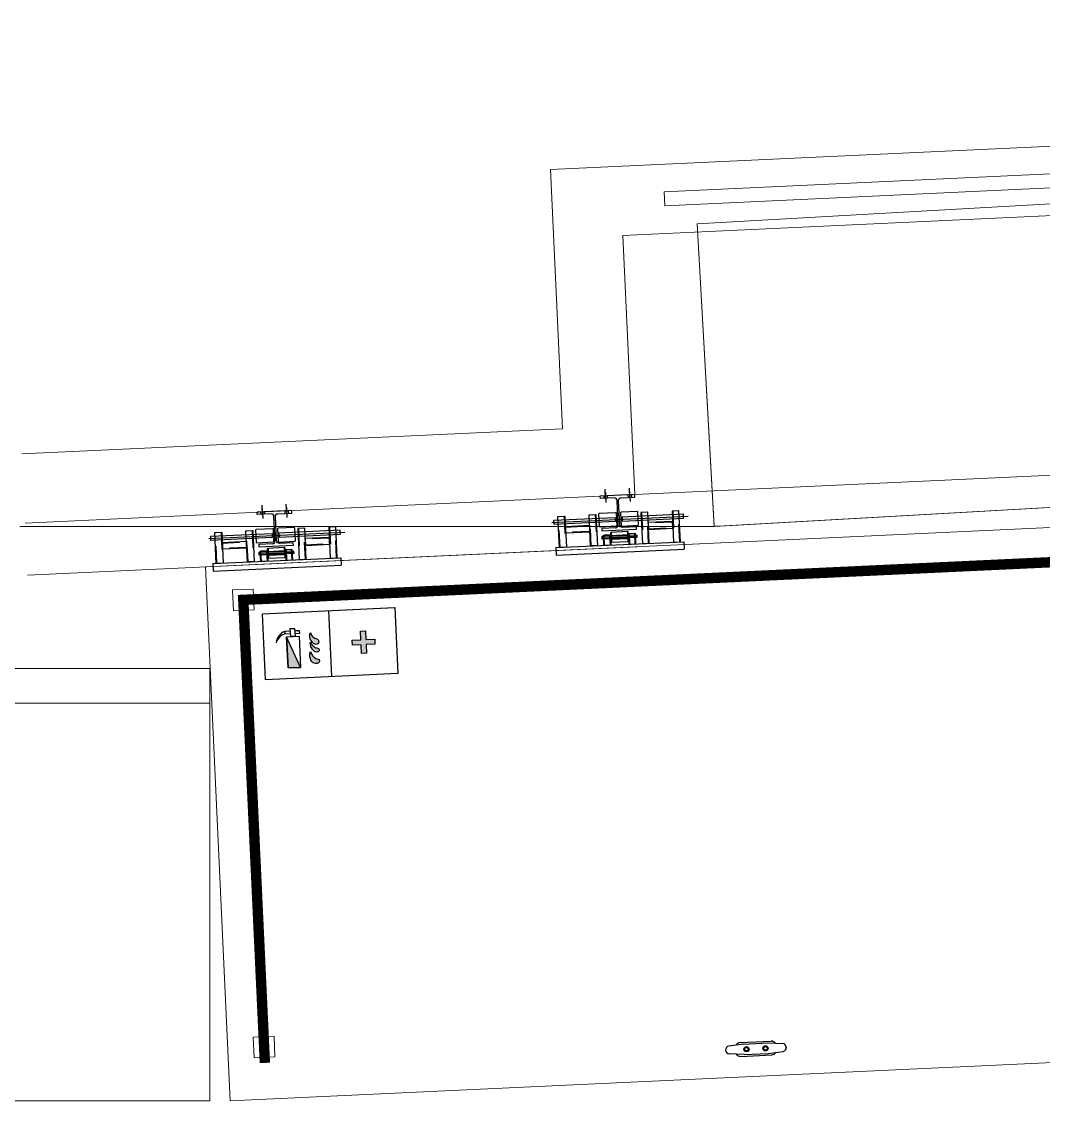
# Model space of a CAD drawing. Extents: x 526875 to 527530, y 3493038 to 3493574.
# Drawn here: x 527117.56 to 527123.47, y 3493327.17 to 3493333.44 of the extents above; entities that cross this region are included whole.
import ezdxf

# ---------------------------------------------------------------- set-up
doc = ezdxf.new("R2010")
doc.units = 0
doc.header["$LTSCALE"] = 2
doc.linetypes.add('HIDDEN', pattern=[0.375, 0.25, -0.125])
doc.layers.get('0').update_dxf_attribs({"linetype": 'CONTINUOUS'})
for name, color, linetype in [('DMTZ', 7, 'CONTINUOUS'), ('DOTE', 1, 'CONTINUOUS'), ('L-WATER水景', 5, 'CONTINUOUS'), ('W- bollard系船栓', 4, 'CONTINUOUS'), ('W-_ANTICOLLISION防撞措施', 6, 'CONTINUOUS'), ('W-_BOLLARD系船栓', 4, 'CONTINUOUS'), ('W-PLASTIC_RAILINGS塑木栏杆', 6, 'CONTINUOUS'), ('W-REVETMENT驳岸', 2, 'CONTINUOUS'), ('灭火急救箱', 1, 'CONTINUOUS'), ('系船栓', 132, 'CONTINUOUS'), ('钢', 172, 'CONTINUOUS')]:
    doc.layers.add(name, color=color, linetype=linetype)
doc.layers.add('线状居民地及垣栅辅助层', color=7, linetype='CONTINUOUS', lineweight=30)
doc.linetypes.add('10422', pattern='A,2,[150,AAA.SHX,S=1,R=0,X=0,Y=1],2,[177,AAA.SHX,S=1,R=0,X=0,Y=0.8],1e-09', length=4)

# ---------------------------------------------------------------- blocks, each defined once
blk = doc.blocks.new('$matou$00000053')
at = {"layer": '系船栓'}
for p, q in [((-90, 40, 0), (90, 40, 0)), ((-70, 30, 0), (70, 30, 0)), ((-70, -30, 0), (-156, -22.7, 0)), ((-90, -40, 0), (90, -40, 0)), ((-70, -30, 0), (70, -30, 0)), ((70, -30, 0), (156, -22.7, 0))]:
    blk.add_line(p, q, dxfattribs=at)
at = {"layer": '系船栓', "elevation": 0}
for points in [[(-70, 30), (-156, 22.7)], [(70, 30), (156, 22.7)], [(175.5, 3.2), (175.5, -3.2)]]:
    blk.add_lwpolyline(points, dxfattribs=at)
at = {"layer": '系船栓'}
for centre, radius in [((-55, 0, 0), 15), ((-55, 0, 0), 10), ((55, 0, 0), 15), ((55, 0, 0), 10)]:
    blk.add_circle(centre, radius, dxfattribs=at)
for centre, radius, start, end in [((-152.4, 0, 0), 23, 98.95103, 261.04897), ((-84.5, 0, 0), 40.4, 97.81349, 139.58591), ((84.5, 0, 0), 40.4, 40.41409, 82.18651), ((152.4, 0, 0), 23, 278.95103, 81.04897), ((-84.5, 0, 0), 40.4, 220.41409, 262.18651), ((84.5, 0, 0), 40.4, 277.81349, 319.58591)]:
    blk.add_arc(centre, radius, start, end, dxfattribs=at)
blk = doc.blocks.new('*U26')
at = {"layer": 'W- bollard系船栓', "xscale": 0.001, "yscale": 0.001, "zscale": 0.001}
blk.add_blockref('$matou$00000053', (0, 0), dxfattribs=at)
blk = doc.blocks.new('*U25')
at = {"layer": 'W- bollard系船栓', "color": 0, "linetype": 'ByBlock', "lineweight": -2}
blk.add_blockref('*U26', (0, 0), dxfattribs=at)
blk = doc.blocks.new('$matou$00000031')
h = blk.add_hatch(color=1)
h.dxf.hatch_style = 1
edge = h.paths.add_edge_path()
edge.add_arc((-51.7, 126.7), 107.9, 196.29651, 205.0439)
edge.add_arc((-63.5, 121.2), 94.8, 205.0439, 214.37845)
edge.add_arc((-98.5, 97.2), 52.4, 214.37845, 254.56921)
edge.add_arc((-119.9, 19.8), 27.9, 18.37008, 74.56921, ccw=False)
edge.add_arc((-122.3, 19), 30.5, -13.95709, 18.37008, ccw=False)
edge.add_arc((-108, 15.4), 15.7, 300.45082, 346.04291, ccw=False)
edge.add_arc((-111.4, 21.2), 22.4, 267.37078, 300.45082, ccw=False)
edge.add_arc((-110.9, 30.8), 32, 239.8196, 267.37078, ccw=False)
edge.add_arc((-95.5, 57.3), 62.7, 222.4174, 239.8196, ccw=False)
edge.add_arc((-91.9, 60.6), 67.5, 205.65164, 222.4174, ccw=False)
edge.add_arc((-67.8, 72.1), 94.3, 195.80573, 205.65164, ccw=False)
edge.add_arc((-44.4, 78.8), 118.6, 187.03004, 195.80573, ccw=False)
edge.add_arc((-120.7, 69.4), 41.8, 167.90846, 187.03004, ccw=False)
edge.add_arc((-82, 61.1), 81.4, 154.23716, 167.90846, ccw=False)
edge = h.paths.add_edge_path()
edge.add_arc((-46.9, 63.2), 119.5, 200.75454, 208.53706)
edge.add_arc((-101.5, 33.5), 57.4, 208.53706, 219.77559)
edge.add_arc((2.3, 119.9), 192.5, 219.77559, 225.01734)
edge.add_arc((-59.3, 58.3), 105.3, 225.01734, 232.10631)
edge.add_arc((-109.4, -6.1), 23.7, 232.10631, 271.10943)
edge.add_arc((-108.6, -46.6), 16.8, 44.35188, 91.10943, ccw=False)
edge.add_arc((-110.4, -48.3), 19.2, 22.63254, 44.35188, ccw=False)
edge.add_arc((-106.5, -46.7), 15.1, -1.94353, 22.63254, ccw=False)
edge.add_arc((-101.7, -46.9), 10.2, 330.80573, 358.05647, ccw=False)
edge.add_arc((-114.5, -39.7), 24.9, 313.44338, 330.80573, ccw=False)
edge.add_arc((-110, -44.4), 18.4, 267.37078, 313.44338, ccw=False)
edge.add_arc((-109.2, -27.5), 35.4, 234.56334, 267.37078, ccw=False)
edge.add_arc((-109, -27.2), 35.7, 222.29325, 234.56334, ccw=False)
edge.add_arc((-27.7, 46.8), 145.7, 216.22803, 222.29325, ccw=False)
edge.add_arc((-85.7, 4.3), 73.8, 192.63666, 216.22803, ccw=False)
edge.add_arc((-73, 7.1), 86.8, 170.91278, 192.63666, ccw=False)
edge = h.paths.add_edge_path()
edge.add_arc((-46, -21.3), 120.9, 196.11939, 209.7614)
edge.add_arc((-50.2, -23.6), 116.1, 209.7614, 223.68479)
edge.add_arc((-95.5, -66.9), 53.4, 223.68479, 259.61613)
edge.add_arc((-107.7, -133.5), 14.3, 6.32607, 79.61613, ccw=False)
edge.add_arc((-112.1, -134), 18.6, -17.89376, 6.32607, ccw=False)
edge.add_arc((-111.1, -134.3), 17.6, 317.15115, 342.10624, ccw=False)
edge.add_arc((-113.5, -132.1), 20.8, 291.88934, 317.15115, ccw=False)
edge.add_arc((-120.7, -114.1), 40.2, 273.77874, 291.88934, ccw=False)
edge.add_arc((-120.7, -114.4), 40, 248.91252, 273.77874, ccw=False)
edge.add_arc((-119.7, -112), 42.5, 224.81745, 248.91252, ccw=False)
edge.add_arc((-124.7, -116.9), 35.5, 208.29349, 224.81745, ccw=False)
edge.add_arc((-16.8, -58.8), 158.1, 200.4817, 208.29349, ccw=False)
edge.add_arc((-98.7, -89.4), 70.6, 177.37078, 200.4817, ccw=False)
edge.add_arc((-78.1, -90.4), 91.3, 157.07829, 177.37078, ccw=False)
h = blk.add_hatch(color=1)
h.dxf.hatch_style = 1
h.paths.add_polyline_path([(248.2, 20), (248.2, 90), (288.2, 90), (288.2, 20), (358.2, 20), (358.2, -20), (288.2, -20), (288.2, -90), (248.2, -90), (248.2, -20), (178.2, -20), (178.2, 20)])
h = blk.add_hatch(color=1)
h.dxf.hatch_style = 1
h.paths.add_polyline_path([(-347.2, 70.9), (-347.2, -179.1), (-247.2, -179.1)])
for p, q in [((-531.6, 265.2, 0), (528.9, 265.2, 0)), ((-1.4, 265.2, 0), (-1.4, -265.2, 0))]:
    blk.add_line(p, q)
at = {"elevation": 0}
blk.add_lwpolyline([(-531.6, 265.2), (531.6, 265.2), (531.6, -265.2), (-531.6, -265.2)], close=True, dxfattribs=at)
at = {"color": 1, "elevation": 0}
for points in [[(-314.7, 115), (-360.9, 115), (-360.9, 95), (-314.7, 95)], [(-279.7, 95), (-240.9, 95), (-240.9, 115), (-279.7, 115)], [(-347.2, 70.9), (-347.2, -179.1), (-247.2, -179.1), (-347.2, 70.9)], [(-162.2, -54.8), (-162.2, -54.8)]]:
    blk.add_lwpolyline(points, dxfattribs=at)
for points in [[(-314.7, 135.9), (-279.7, 135.9), (-279.7, 70.9), (-314.7, 70.9)], [(248.2, 20), (248.2, 90), (288.2, 90), (288.2, 20), (358.2, 20), (358.2, -20), (288.2, -20), (288.2, -90), (248.2, -90), (248.2, -20), (178.2, -20), (178.2, 20)], [(-347.2, 70.9), (-247.2, 70.9), (-247.2, -179.1), (-347.2, -179.1)]]:
    blk.add_lwpolyline(points, close=True, dxfattribs=at)
for points in [[(-155.2, 96.4, 0.038186), (-149.4, 81, 0.040752), (-141.8, 67.6, 0.177185), (-112.4, 46.7, -0.250251), (-93.4, 28.6, -0.141997), (-92.7, 11.6, -0.201599), (-100, 1.9, -0.14535), (-112.4, -1.2, -0.120797), (-127, 3.1, -0.076078), (-141.8, 15, -0.073285), (-152.8, 31.3, -0.042987), (-158.5, 46.5, -0.03831), (-162.1, 64.2, -0.083628), (-161.5, 78.1, -0.059723), (-155.2, 96.4)], [(-158.7, 20.8, 0.033971), (-151.9, 6.1, 0.049077), (-145.6, -3.2, 0.022875), (-133.7, -16.2, 0.030941), (-124, -24.8, 0.171845), (-108.9, -29.8, -0.206897), (-96.6, -34.9, -0.095053), (-92.6, -40.9, -0.107646), (-91.5, -47.2, -0.119467), (-92.7, -51.9, -0.075903), (-97.4, -57.8, -0.203782), (-110.9, -62.8, -0.144135), (-129.7, -56.3, -0.05359), (-135.4, -51.2, -0.026471), (-145.2, -39.3, -0.103302), (-157.7, -11.8, -0.095073), (-158.7, 20.8)]]:
    blk.add_lwpolyline(points, format="xyb", close=True, dxfattribs=at)
blk.add_lwpolyline([(-162.2, -54.8, 0.059595), (-151, -81.3, 0.060827), (-134.1, -103.8, 0.158077), (-105.1, -119.5, -0.331154), (-93.5, -131.9, -0.106074), (-94.3, -139.7, -0.10932), (-98.2, -146.3, -0.110674), (-105.7, -151.4, -0.079187), (-118, -154.3, -0.108927), (-135.1, -151.7, -0.105524), (-149.9, -142, -0.072225), (-156, -133.8, -0.034099), (-164.9, -114.1, -0.101184), (-169.3, -86.2, -0.088775), (-162.2, -54.8)], format="xyb", dxfattribs=at)
at = {"color": 1}
for centre, radius, start, end in [((-325.3, 10.5, 0), 110.4, 108.79594, 170.85949), ((-328.9, -13.7, 0), 113.4, 106.36583, 158.37574)]:
    blk.add_arc(centre, radius, start, end, dxfattribs=at)
blk = doc.blocks.new('$matou$00000056')
at = {"layer": 'W-_BOLLARD系船栓', "elevation": 0}
blk.add_lwpolyline([(-6727, -15.1, 0.047361), (-6712.2, -120.4, 0.071059), (-6549.7, -364.2, 0.106743), (-4524.6, -1531, 0.083644), (-2645.5, -1972.5, -0.010282), (5565.9, -2012.7, -0.041262), (6105.1, -1863.2, 0.304271), (6623.1, -1179.8, 0.082265), (6714.7, -654.3), (6727, 59.7), (6714.7, 773.7, 0.082265), (6623.1, 1299.2, 0.256696), (6105.1, 1839.6, 0.028009), (5545.4, 1985.1, 0.02503), (-2645.5, 1949, 0.085737), (-4525.7, 1505.9, 0.098082), (-6474.2, 408.5, 0.055987), (-6646.5, 216.4, 0.167612), (-6727, -15.1)], format="xyb", dxfattribs=at)
blk = doc.blocks.new('轨道1')
at = {"layer": 'DOTE'}
for p, q in [((-70, -18.6), (-70, 39.6)), ((-70, 19.6), (-70, -38.6)), ((70, -18.6), (70, 39.6)), ((70, 19.6), (70, -38.6)), ((-386.5, -138), (401.7, -138)), ((-100, -240), (100, -240))]:
    blk.add_line(p, q, dxfattribs=at)
at = {"layer": '钢'}
for p, q in [((-80, 0), (-80, -14)), ((-60, 0), (-60, -14)), ((60, 0), (60, -14)), ((80, 0), (80, -14)), ((-19.5, -186), (-100, -186)), ((-100, -186), (-100, -200)), ((-50, -229), (50, -229)), ((-50, -240), (50, -240)), ((-47, -210), (-47, -270)), ((47, -210), (47, -270)), ((-370, -285), (370, -285)), ((-370, -285), (-370, -328)), ((-50, -251), (50, -251)), ((370, -285), (370, -328)), ((-370, -328), (370, -328))]:
    blk.add_line(p, q, dxfattribs=at)
for points in [[(-100, -200), (100, -200), (100, -186), (19.5, -186, -0.414214), (4.5, -171), (4.5, -29, -0.414214), (19.5, -14), (100, -14), (100, 0), (-100, 0)], [(-4.5, -171), (-4.5, -29, 0.414214), (-19.5, -14), (-100, -14), (-100, 0)]]:
    blk.add_lwpolyline(points, format="xyb", dxfattribs=at)
for points in [[(-350, -105), (-310, -105), (-310, -285), (-350, -285)], [(-170, -105), (-130, -105), (-130, -285), (-170, -285)], [(-110, -98), (-16, -98), (-13, -101), (-13, -175), (-16, -178), (-110, -178), (-113, -175), (-113, -101)], [(110, -98), (16, -98), (13, -101), (13, -175), (16, -178), (110, -178), (113, -175), (113, -101)], [(170, -105), (130, -105), (130, -285), (170, -285)], [(350, -105), (310, -105), (310, -285), (350, -285)], [(-375, -126), (-20, -126), (-20, -150), (-375, -150)], [(-310, -205), (-310, -165), (-170, -165), (-170, -205)], [(375, -126), (20, -126), (20, -150), (375, -150)], [(310, -205), (310, -165), (170, -165), (170, -205)], [(-100, -232), (100, -232), (100, -248), (-100, -248)], [(-92.5, -225), (-52.5, -225), (-52.5, -285), (-92.5, -285)], [(-47, -210), (47, -210), (50, -213), (50, -267), (47, -270), (-47, -270), (-50, -267), (-50, -213)], [(92.5, -225), (52.5, -225), (52.5, -285), (92.5, -285)]]:
    blk.add_lwpolyline(points, close=True, dxfattribs=at)
at = {"layer": '钢', "linetype": 'HIDDEN', "ltscale": 50}
for points in [[(-346, -105), (-314, -105), (-314, -285), (-346, -285)], [(-166, -105), (-134, -105), (-134, -285), (-166, -285)], [(166, -105), (134, -105), (134, -285), (166, -285)], [(346, -105), (314, -105), (314, -285), (346, -285)], [(-310, -201), (-310, -169), (-170, -169), (-170, -201)], [(310, -201), (310, -169), (170, -169), (170, -201)], [(-88.5, -225), (-56.5, -225), (-56.5, -285), (-88.5, -285)], [(88.5, -225), (56.5, -225), (56.5, -285), (88.5, -285)]]:
    blk.add_lwpolyline(points, close=True, dxfattribs=at)
at = {"layer": '钢'}
blk.add_arc((-19.5, -171), 15, 270, 0, dxfattribs=at)

msp = doc.modelspace()

# ---------------------------------------------------------------- linework, layer by layer
at = {"color": 252, "linetype": 'Continuous', "lineweight": 0}
msp.add_line((527121.4683, 3493332.2738, -3.068), (527121.5672, 3493330.5246, -3.068), dxfattribs=at)
at = {"linetype": 'Continuous', "lineweight": 5}
msp.add_lwpolyline([(527094.6512, 3493329.7029), (527118.6512, 3493329.7029), (527118.6512, 3493327.2029), (527094.6512, 3493327.2029)], close=True, dxfattribs=at)
at = {"layer": 'DMTZ', "color": 252, "linetype": '10422', "lineweight": 0, "ltscale": 0.1}
msp.add_lwpolyline([(527233.4066, 3493287.5628), (527195.0623, 3493291.7111), (527194.6079, 3493292.0295), (527194.4691, 3493292.5995), (527194.7116, 3493293.0777), (527195.2344, 3493293.3018), (527225.1058, 3493290.0688), (527228.5447, 3493321.8421), (527142.2351, 3493331.6931), (527121.5672, 3493330.5246), (527117.5522, 3493330.5246)], dxfattribs=at)
at = {"layer": 'W-_ANTICOLLISION防撞措施', "color": 252, "lineweight": 0}
msp.add_lwpolyline([(527139.9032, 3493331.2815), (527142.7183, 3493330.9849), (527142.8465, 3493328.3254), (527139.7018, 3493328.1788), (527118.7687, 3493327.2029), (527118.6248, 3493330.2896)], close=True, dxfattribs=at)
at = {"layer": 'W-PLASTIC_RAILINGS塑木栏杆', "color": 252, "lineweight": 0, "const_width": 0.06}
msp.add_lwpolyline([(527118.9687, 3493327.4225), (527118.8439, 3493330.0996), (527127.2748, 3493330.4926)], dxfattribs=at)
at = {"layer": 'W-PLASTIC_RAILINGS塑木栏杆', "color": 252, "lineweight": 0}
msp.add_lwpolyline([(527118.7868, 3493330.0368), (527118.9066, 3493330.0424), (527118.9011, 3493330.1623), (527118.7812, 3493330.1567)], close=True, dxfattribs=at)
at = {"layer": 'W-PLASTIC_RAILINGS塑木栏杆', "linetype": 'Continuous', "lineweight": 0, "flags": 128}
msp.add_lwpolyline([(527118.6522, 3493329.5029), (527094.8512, 3493329.5029), (527094.8512, 3493327.2029)], dxfattribs=at)
at = {"layer": 'W-PLASTIC_RAILINGS塑木栏杆', "lineweight": 0}
msp.add_lwpolyline([(527118.9017, 3493327.572), (527119.0215, 3493327.5776), (527119.0271, 3493327.4577), (527118.9073, 3493327.4522)], close=True, dxfattribs=at)
at = {"layer": 'W-REVETMENT驳岸', "color": 252, "lineweight": 0}
for p, q in [((527120.62, 3493332.5875), (527131.5082, 3493333.0951)), ((527121.0382, 3493332.2065), (527131.5268, 3493332.6955)), ((527120.62, 3493332.5875), (527120.6898, 3493331.0891)), ((527121.0382, 3493332.2065), (527121.108, 3493330.7082)), ((527131.4967, 3493331.1925), (527121.108, 3493330.7082)), ((527120.6898, 3493331.0891), (527117.5636, 3493330.9434)), ((527121.108, 3493330.7082), (527117.5822, 3493330.5438)), ((527121.1221, 3493330.406), (527117.5963, 3493330.2416))]:
    msp.add_line(p, q, dxfattribs=at)
msp.add_lwpolyline([(527141.2151, 3493333.3874), (527121.2767, 3493332.4579), (527121.2805, 3493332.378), (527141.2188, 3493333.3075)], close=True, dxfattribs=at)
at = {"layer": '线状居民地及垣栅辅助层', "color": 252, "lineweight": 0, "elevation": -3.068}
msp.add_lwpolyline([(527142.1362, 3493333.4423), (527138.6418, 3493333.2448), (527121.4683, 3493332.2738), (527121.567, 3493330.5268), (527121.5909, 3493330.5259), (527138.7406, 3493331.4955), (527142.2351, 3493331.6931)], close=True, dxfattribs=at)

# ---------------------------------------------------------------- block references
at = {"layer": 'L-WATER水景', "color": 8, "lineweight": 0, "xscale": 0.0018, "yscale": 0.0012, "zscale": 0.001291236534000011, "rotation": 182.6690366972091}
msp.add_blockref('$matou$00000056', (527131.3911, 3493324.9344), dxfattribs=at)
at = {"layer": 'W- bollard系船栓', "color": 252, "lineweight": 0, "rotation": 2.669036697209188}
msp.add_blockref('*U25', (527121.808, 3493327.5044), dxfattribs=at)
at = {"layer": 'W-_ANTICOLLISION防撞措施', "color": 252, "lineweight": 0, "xscale": 0.001000000000000001, "yscale": 0.001000000000000001, "zscale": 0.001000000000000001, "rotation": 2.669035216053883}
for p in [(527121.0081, 3493330.7035), (527119.0242, 3493330.611)]:
    msp.add_blockref('轨道1', p, dxfattribs=at)
at = {"layer": '灭火急救箱', "color": 252, "lineweight": 0, "xscale": -0.0007199999999999998, "yscale": -0.0007199999999999998, "zscale": 0.00036, "rotation": 182.6690366972092}
msp.add_blockref('$matou$00000031', (527119.3466, 3493329.8465), dxfattribs=at)

doc.saveas('drawing.dxf')
